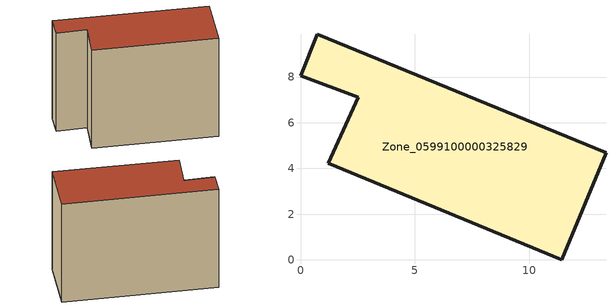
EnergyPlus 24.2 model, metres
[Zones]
Zone_0599100000325829
 floor ground (C_G): 13.37,4.68 11.43,0 1.22,4.22 2.53,7.11 0,8.06 0.73,9.88 z0
 wall outside (C_F): 11.43,0 13.37,4.68 0.73,9.88 0,8.06 2.53,7.11 1.22,4.22 11.43,0 z0:10.12
 roof outside (C_R): 1.22,4.22 11.43,0 13.37,4.68 0.73,9.88 0,8.06 2.53,7.11 z10.12
[BUILDING]
Pand.0599100000325829: North Axis=0; Terrain=City; Loads Convergence Tolerance Value=0.04; Temperature Convergence Tolerance Value=0.4; Solar Distribution=FullExterior; Maximum Number of Warmup Days=25; Minimum Number of Warmup Days=1
[Site:Location]
Rotterdam.The.Hague.AP_ZH_NLD Design_Conditions: Latitude=51.96; Longitude=4.45; Time Zone=1; Elevation=-4.5
[SITE:GROUNDTEMPERATURE:BUILDINGSURFACE]
18, 18, 18, 18, 18, 18, 18, 18, 18, 18, 18, 18
[MATERIAL] Thermal Absorptance=0.9; Solar Absorptance=0.7; Visible Absorptance=0.7
Name | Roughness | Thickness | Conductivity | Density | Specific Heat
G.TI.1946 | MediumSmooth | 0.15 | 1 | 540 | 1210
F.TI.1946 | Rough | 0.3 | 0.857143 | 1920 | 840
R.TI.1946 | MediumRough | 0.2 | 0.1 | 1500 | 1000
[CONSTRUCTION]
C_G: G.TI.1946
C_F: F.TI.1946
C_R: R.TI.1946
[ZONE]
Zone_0599100000325829: Type=1; Multiplier=1; Ceiling Height=Autocalculate; Volume=Autocalculate; Floor Area=autocalculate; Part of Total Floor Area=Yes
[ZONEINFILTRATION:DESIGNFLOWRATE]
Infil_Zone_0599100000325829: Zone or ZoneList or Space or SpaceList=Zone_0599100000325829; Schedule=AlwaysOn; Design Flow Rate Calculation Method=Flow/Area; Flow Rate per Floor Area=0.003; Constant Term Coefficient=1; Temperature Term Coefficient=0; Velocity Term Coefficient=0; Velocity Squared Term Coefficient=0
[HVACTEMPLATE:ZONE:IDEALLOADSAIRSYSTEM]
Zone_0599100000325829: Maximum Heating Supply Air Temperature=50; Minimum Cooling Supply Air Temperature=13; Maximum Heating Supply Air Humidity Ratio=0.0156; Minimum Cooling Supply Air Humidity Ratio=0.0077; Heating Limit=NoLimit; Cooling Limit=NoLimit; Dehumidification Control Type=ConstantSensibleHeatRatio; Cooling Sensible Heat Ratio=0.7; Dehumidification Setpoint=60; Humidification Control Type=None; Humidification Setpoint=30; Outdoor Air Method=None; Outdoor Air Flow Rate per Person=0.00944; Outdoor Air Flow Rate per Zone Floor Area=0; Outdoor Air Flow Rate per Zone=0; Demand Controlled Ventilation Type=None; Outdoor Air Economizer Type=NoEconomizer; Heat Recovery Type=None; Sensible Heat Recovery Effectiveness=0.7; Latent Heat Recovery Effectiveness=0.65
[ZONECONTROL:THERMOSTAT]
ThermostatControl_Zone_0599100000325829: Zone or ZoneList=Zone_0599100000325829; Control Type Schedule=DualSetpointControlType; Control 1=Thermostat_Zone_0599100000325829; Temperature Difference Between Cutout And Setpoint=0
[THERMOSTATSETPOINT:DUALSETPOINT]
Thermostat_Zone_0599100000325829: Heating Setpoint Temperature Schedule=HeatingSetpoint_Zone_0599100000325829; Cooling Setpoint Temperature Schedule=CoolingSetpoint_Zone_0599100000325829
[SCHEDULE:COMPACT]
HeatingSetpoint_Zone_0599100000325829: Through: 12/31, For: AllDays, Until: 24:00, 21
CoolingSetpoint_Zone_0599100000325829: Through: 12/31, For: AllDays, Until: 24:00, 24
DualSetpointControlType: Through: 12/31, For: AllDays, Until: 24:00, 4
AlwaysOn: Through: 12/31, For: AllDays, Until: 24:00, 1
